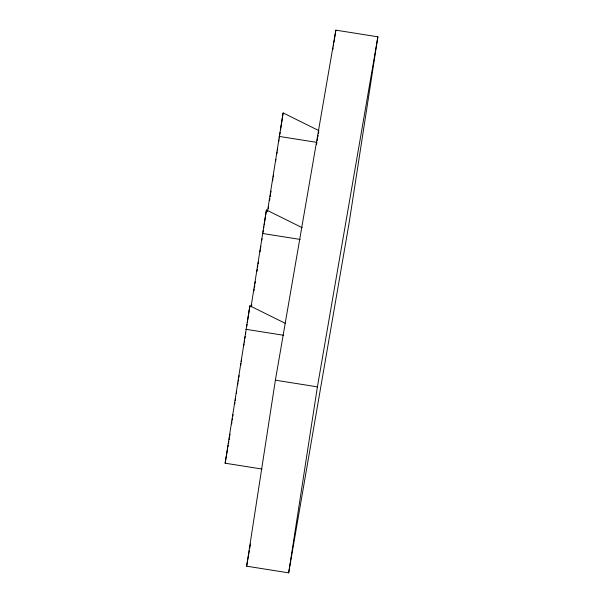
<?xml version="1.0" encoding="UTF-8"?>
<svg xmlns="http://www.w3.org/2000/svg" width="603" height="603" viewBox="0 0 603 603"><rect width="100%" height="100%" fill="white"/><g stroke="black" fill="none" stroke-linecap="round" stroke-linejoin="round"><path stroke-width="0.9" d="M262.034 469.044L225.13 463.202L249.876 305.811L285.671 323.54M229.185 439.73L229.472 437.876M229.758 436.014L230.044 434.152M231.627 423.924L231.914 422.062M232.2 420.201L232.487 418.346M232.773 416.485L233.06 414.623M234.642 404.394L234.929 402.533M235.215 400.671L235.502 398.817M236.368 393.231L236.655 391.377M237.657 384.865L237.951 383.003M238.238 381.141L238.524 379.287M238.811 377.425L239.097 375.563M240.68 365.335L240.966 363.473M241.253 361.612L241.539 359.757M243.695 345.805L243.981 343.944M244.268 342.082L244.554 340.228M244.841 338.366L245.135 336.504M245.421 334.642L245.707 332.788M246.71 326.276L246.996 324.414M247.29 322.552L249.876 305.811M251.029 306.912L266.436 209.972L302.231 227.7M251.496 306.693L251.783 304.832M253.938 290.887L254.225 289.025M254.511 287.164L254.798 285.302M255.084 283.448L255.371 281.586M256.953 271.358L257.24 269.496M257.526 267.634L257.813 265.772M258.099 263.918L258.393 262.056M259.968 251.828L260.255 249.966M260.549 248.104L260.835 246.243M261.694 240.665L261.981 238.803M262.991 232.298L263.277 230.436M263.564 228.575L263.85 226.713M264.137 224.859L266.436 209.972M267.43 211.728L283.124 112.934L318.919 130.655M268.32 208.721L268.606 206.859M269.616 200.347L269.903 198.493M270.189 196.631L270.476 194.769M270.762 192.907L271.049 191.053M272.631 180.817L272.918 178.963M273.204 177.101L273.491 175.239M275.646 161.287L275.933 159.433M276.8 153.848L277.086 151.994M277.372 150.132L277.659 148.27M278.669 141.758L278.955 139.904M279.242 138.042L279.528 136.18M279.815 134.318L280.101 132.464M280.387 130.602L283.124 112.934M246.65 566.194L275.383 380.192L335.848 30.15L377.87 36.806L349.137 222.809L288.671 572.85L246.65 566.194L249.363 550.449M316.605 144.253L316.892 142.391L279.068 136.399M332.826 49.68L333.112 47.818M333.399 45.956L333.693 44.102M333.979 42.24L335.848 30.15M288.671 572.85L317.404 386.855L377.87 36.806M225.13 463.202L227.625 448.76M227.934 446.951L228.251 445.15M228.56 443.341L228.869 441.539M317.201 140.589L317.51 138.78M317.826 136.979L318.135 135.17M318.452 133.369L318.761 131.56M249.687 548.594L250.486 543.966M262.38 233.444L300.204 239.436M245.82 329.283L283.644 335.276M275.383 380.192L317.404 386.855"/></g></svg>
